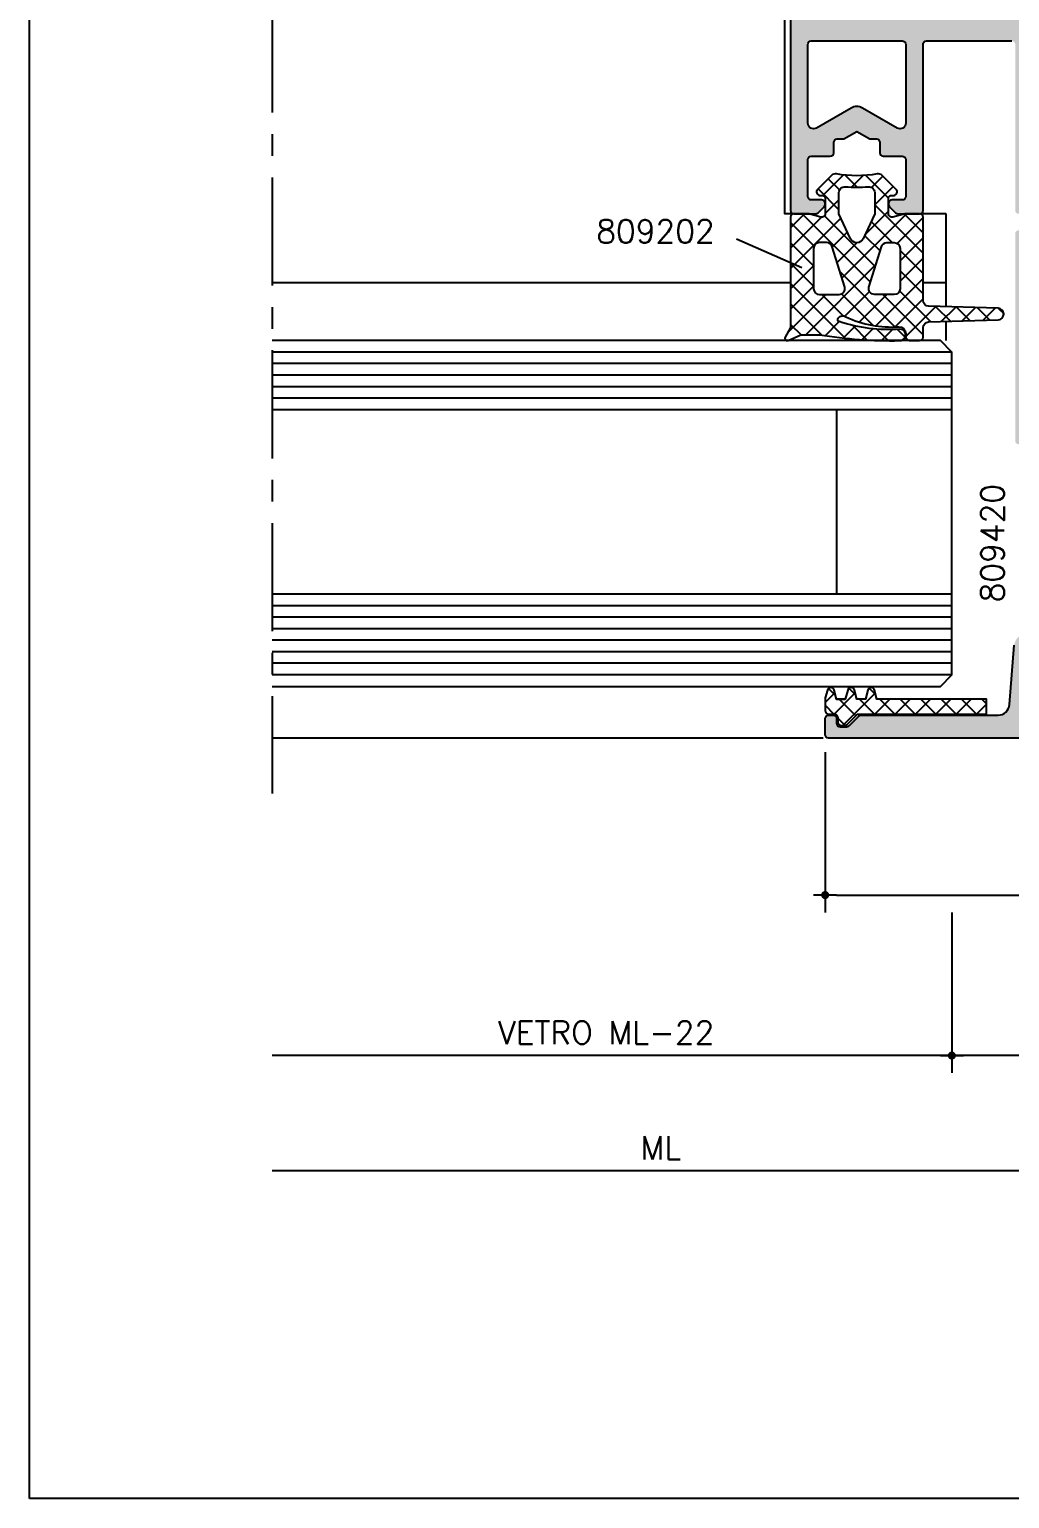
# Model space of a CAD drawing. Extents: x 0 to 4131, y -1600 to 527.
# Drawn here: x 230 to 315.1, y -960 to -832.5 of the extents above; entities that cross this region are included whole.
import ezdxf

# ---------------------------------------------------------------- set-up
doc = ezdxf.new("R2010")
doc.units = 0
doc.header["$LTSCALE"] = 7.5
doc.header["$MEASUREMENT"] = 0
doc.linetypes.add('CENTER', pattern=[2, 1.25, -0.25, 0.25, -0.25])
doc.layers.get('0').update_dxf_attribs({"linetype": 'CONTINUOUS'})
doc.layers.get('DEFPOINTS').update_dxf_attribs({"linetype": 'CONTINUOUS'})
for name, color, linetype in [('ASSI', 1, 'CENTER'), ('FILL', 8, 'CONTINUOUS'), ('FINE', 7, 'CONTINUOUS'), ('GOMMA', 3, 'CONTINUOUS'), ('GROSSA', 4, 'CONTINUOUS'), ('MARCHIO', 7, 'CONTINUOUS'), ('QUOTE', 254, 'CONTINUOUS'), ('TRATTEGGI', 140, 'CONTINUOUS'), ('VETRO', 6, 'CONTINUOUS')]:
    doc.layers.add(name, color=color, linetype=linetype)
doc.styles.get("Standard").update_dxf_attribs({"font": 'romans.shx'})
doc.dimstyles.new('FRECCIA_1-1', dxfattribs={"dimtxt": 2, "dimasz": 2.5, "dimexe": 1.5, "dimexo": 1.5, "dimgap": 1, "dimtad": 3, "dimdsep": 46, "dimtxsty": 'Standard', "dimcen": 0, "dimclrt": 2, "dimaunit": 1, "dimadec": 0, "dimazin": 0, "dimtfac": 0.7, "dimtmove": 0, "dimatfit": 3, "dimfxl": 1, "dimtolj": 2, "dimarcsym": 0})
doc.dimstyles.new('SCALA_1-1$0', dxfattribs={"dimtxt": 2, "dimasz": 1, "dimexe": 1.5, "dimexo": 1.5, "dimgap": 1, "dimtad": 3, "dimdsep": 46, "dimtxsty": 'Standard', "dimblk1": 'PUNTO', "dimblk2": 'PUNTO', "dimsah": 1, "dimcen": 0.09, "dimclrt": 2, "dimadec": 0, "dimazin": 0, "dimtfac": 0.7, "dimtmove": 0, "dimatfit": 3, "dimldrblk": 'PUNTO', "dimfxl": 1, "dimtolj": 2, "dimarcsym": 0})
pattern_1 = [(45, (229.9999994981534, -959.9999999382648), (-0.8838834764831843, 0.8838834764831844), []), (135, (229.9999994981534, -959.9999999382648), (-0.8838834764831844, -0.8838834764831843), [])]

# ---------------------------------------------------------------- blocks, each defined once
blk = doc.blocks.new('PUNTO')
blk.add_line((-1, 0), (1, 0))
at = {"const_width": 0.35}
blk.add_lwpolyline([(-0.1750000000000114, 0, 1), (0.1750000000000114, 0, 1)], format="xyb", close=True, dxfattribs=at)
blk = doc.blocks.new('*D384')
at = {"layer": 'DEFPOINTS', "color": 0, "transparency": 16777216}
for p in [(310.0636725515984, -907.6363370895755), (332.0636725515984, -907.6363370895755), (310.0636725515984, -921.5652453892598)]:
    blk.add_point(p, dxfattribs=at)
at = {"layer": 'QUOTE', "color": 0, "lineweight": -2, "transparency": 16777216}
for p, q in [((310.0636725515984, -909.1363370895755), (310.0636725515984, -923.0652453892598)), ((332.0636725515984, -909.1363370895755), (332.0636725515984, -923.0652453892598)), ((331.0636725515984, -921.5652453892598), (311.0636725515984, -921.5652453892598))]:
    blk.add_line(p, q, dxfattribs=at)
at = {"layer": 'QUOTE', "color": 0, "lineweight": -2, "transparency": 16777216, "rotation": 180}
blk.add_blockref('PUNTO', (310.0636725515984, -921.5652453892598), dxfattribs=at)
at = {"layer": 'QUOTE', "color": 0, "lineweight": -2, "transparency": 16777216}
blk.add_blockref('PUNTO', (332.0636725515984, -921.5652453892598), dxfattribs=at)
at = {"layer": 'QUOTE', "color": 2, "transparency": 16777216, "insert": (321.0636725515984, -919.5652453892598), "char_height": 2, "attachment_point": 5}
blk.add_mtext('\\A2;22', dxfattribs=at)
blk = doc.blocks.new('*D386')
at = {"layer": 'DEFPOINTS', "color": 0, "transparency": 16777216}
for p in [(251.0636725515984, -886.5633095409084), (310.0636725515984, -911.5652453892598), (251.0636725515984, -921.5652453892598)]:
    blk.add_point(p, dxfattribs=at)
at = {"layer": 'QUOTE', "color": 0, "lineweight": -2, "transparency": 16777216}
for p, q in [((310.0636725515984, -913.0652453892598), (310.0636725515984, -923.0652453892598)), ((309.0636725515984, -921.5652453892598), (251.0636725515984, -921.5652453892598))]:
    blk.add_line(p, q, dxfattribs=at)
blk.add_blockref('PUNTO', (310.0636725515984, -921.5652453892598), dxfattribs=at)
at = {"layer": 'QUOTE', "color": 2, "transparency": 16777216, "insert": (280.0636725515984, -919.5652453892598), "char_height": 2, "attachment_point": 5}
blk.add_mtext('\\A2;{\\Fromans.shx|c1;VETRO ML-22}', dxfattribs=at)
blk = doc.blocks.new('_None')
blk = doc.blocks.new('*D388')
at = {"layer": 'DEFPOINTS', "color": 0, "transparency": 16777216}
for p in [(251.0636725515983, -899.0681383928131), (321.0636725515984, -921.5652453892598), (251.0636725515983, -931.5652453892598)]:
    blk.add_point(p, dxfattribs=at)
at = {"layer": 'QUOTE', "color": 0, "lineweight": -2, "transparency": 16777216}
for p, q in [((321.0636725515984, -923.0652453892598), (321.0636725515984, -933.0652453892598)), ((318.5636725515984, -931.5652453892598), (251.0636725515983, -931.5652453892598))]:
    blk.add_line(p, q, dxfattribs=at)
at = {"layer": 'QUOTE', "color": 0, "transparency": 16777216}
blk.add_solid([(318.5636725515984, -931.1485787225931), (318.5636725515984, -931.9819120559264), (321.0636725515984, -931.5652453892598)], dxfattribs=at)
at = {"layer": 'QUOTE', "color": 2, "transparency": 16777216, "insert": (284.8136725515984, -929.5652453892598), "char_height": 2, "attachment_point": 5}
blk.add_mtext('\\A2;ML', dxfattribs=at)

msp = doc.modelspace()

# ---------------------------------------------------------------- hatches: boundary and pattern name
at = {"layer": 'FILL'}
h = msp.add_hatch(color=253, dxfattribs=at)
edge = h.paths.add_edge_path(flags=16)
edge.add_arc((298.3636725515985, -747.4325071403152), 0.2999999999999545, 89.99999999999729, 180)
edge.add_line((298.0636725515985, -747.4325071403152), (298.0636725515985, -831.2325071403152))
edge.add_arc((298.3636725515984, -831.2325071403152), 0.2999999999999545, 180, 270)
edge.add_line((298.3636725515984, -831.5325071403151), (343.7636725515984, -831.5325071403151))
edge.add_arc((343.7636725515984, -831.2325071403152), 0.2999999999999545, 270, 360)
edge.add_line((344.0636725515984, -831.2325071403152), (344.0636725515985, -747.4325071403152))
edge.add_arc((343.7636725515986, -747.4325071403152), 0.2999999999999545, 0, 90)
edge.add_line((343.7636725515986, -747.1325071403153), (298.3636725515985, -747.1325071403153))
edge = h.paths.add_edge_path()
edge.add_line((305.7636725515985, -847.3325071403153), (304.8636725515984, -847.3325071403153))
edge.add_arc((304.8636725515985, -847.6325071403153), 0.2999999999999829, 90.00000000000541, 180.0000000000054)
edge.add_line((304.5636725515985, -847.6325071403153), (304.5636725515985, -847.7082430716033))
edge.add_arc((304.8636725515984, -847.7082430716033), 0.2999999999999261, 180, 225.0000000000038)
edge.add_line((304.6515405172425, -847.9203751059592), (305.1758045859544, -848.4446391746711))
edge.add_arc((305.3879366203103, -848.2325071403152), 0.299999999999924, 224.9999999999981, 270.0000000000027)
edge.add_line((305.3879366203103, -848.5325071403151), (307.2636725515985, -848.5325071403151))
edge.add_arc((307.2636725515985, -848.2325071403152), 0.2999999999999545, 270, 360)
edge.add_line((307.5636725515985, -848.2325071403152), (307.5636725515984, -833.8325071403151))
edge.add_arc((307.8636725515983, -833.8325071403151), 0.2999999999999545, 90, 180, ccw=False)
edge.add_line((307.8636725515983, -833.5325071403151), (315.2636725515986, -833.5325071403151))
edge.add_arc((315.2636725515986, -833.8325071403151), 0.2999999999999829, -5.5138116294983774e-12, 89.9999999999946, ccw=False)
edge.add_line((315.5636725515986, -833.8325071403151), (315.5636725515985, -848.2325071403152))
edge.add_arc((315.8636725515985, -848.2325071403152), 0.2999999999999829, 180.0000000000163, 270.0000000000163)
edge.add_line((315.8636725515985, -848.5325071403151), (316.4636725515986, -848.5325071403151))
edge.add_arc((316.4636725515985, -848.8325071403152), 0.3000000000000114, -1.0913936421275139e-11, 89.99999999998909, ccw=False)
edge.add_line((316.7636725515985, -848.8325071403153), (316.7636725515985, -849.4807700130042))
edge.add_arc((316.4636725515985, -849.4807700130041), 0.2999999999999972, -74.9999999999971, 0, ccw=False)
edge.add_line((316.5413182651293, -849.7705477608908), (315.7860268380678, -849.9729274888223))
edge.add_arc((315.8636725515985, -850.2627052367088), 0.299999999999927, 104.9999999999926, 179.9999999999891)
edge.add_line((315.5636725515986, -850.2627052367088), (315.5636725515985, -868.2325071403152))
edge.add_arc((315.8636725515985, -868.2325071403152), 0.2999999999999972, 179.9999999999864, 269.9999999999919)
edge.add_line((315.8636725515984, -868.5325071403151), (317.1636725515985, -868.532507140315))
edge.add_line((317.1636725515985, -868.5325071403151), (317.8636725515984, -867.8325071403152))
edge.add_line((317.8636725515984, -867.8325071403151), (317.8636725515984, -867.3325071403151))
edge.add_line((317.8636725515984, -867.3325071403151), (316.7636725515984, -867.3325071403151))
edge.add_line((316.7636725515984, -867.3325071403151), (316.7636725515984, -865.8604127594514))
edge.add_line((316.7636725515984, -865.8604127594515), (319.0636725515985, -864.5325071403153))
edge.add_line((319.0636725515985, -864.5325071403151), (319.0636725515985, -852.5325071403151))
edge.add_arc((321.0636725515985, -852.5325071403151), 2, 0, 180, ccw=False)
edge.add_line((323.0636725515985, -852.5325071403151), (323.0636725515985, -864.5325071403151))
edge.add_line((323.0636725515985, -864.5325071403151), (325.3636725515984, -865.8604127594514))
edge.add_line((325.3636725515984, -865.8604127594515), (325.3636725515984, -867.3325071403152))
edge.add_line((325.3636725515984, -867.3325071403151), (324.2636725515984, -867.3325071403151))
edge.add_line((324.2636725515984, -867.3325071403151), (324.2636725515984, -867.8325071403151))
edge.add_line((324.2636725515984, -867.8325071403151), (324.9636725515983, -868.532507140315))
edge.add_line((324.9636725515983, -868.5325071403151), (326.2636725515985, -868.5325071403151))
edge.add_arc((326.2636725515985, -868.2325071403152), 0.2999999999999403, 269.9999999999972, 360.0000000000027)
edge.add_line((326.5636725515985, -868.2325071403152), (326.5636725515985, -850.262705236709))
edge.add_arc((326.2636725515985, -850.262705236709), 0.3000000000000398, 1.085629331272737e-11, 75.00000000001305)
edge.add_line((326.3413182651291, -849.9729274888223), (325.5860268380678, -849.770547760891))
edge.add_arc((325.6636725515986, -849.4807700130042), 0.300000000000004, 179.9999999999891, 254.9999999999945, ccw=False)
edge.add_line((325.3636725515985, -849.4807700130041), (325.3636725515984, -849.3325071403151))
edge.add_line((325.3636725515984, -849.3325071403151), (325.3636725515984, -848.8325071403152))
edge.add_arc((325.6636725515985, -848.8325071403153), 0.3000000000000682, 90, 180, ccw=False)
edge.add_line((325.6636725515985, -848.5325071403151), (326.2636725515985, -848.5325071403151))
edge.add_arc((326.2636725515985, -848.2325071403152), 0.2999999999999829, 270.0000000000054, 359.9999999999946)
edge.add_line((326.5636725515985, -848.2325071403152), (326.5636725515985, -833.8325071403151))
edge.add_arc((326.8636725515985, -833.8325071403151), 0.2999999999999829, 90.0000000000054, 180.0000000000054, ccw=False)
edge.add_line((326.8636725515984, -833.5325071403151), (334.2636725515987, -833.5325071403151))
edge.add_arc((334.2636725515987, -833.8325071403151), 0.2999999999999545, 0, 90, ccw=False)
edge.add_line((334.5636725515987, -833.8325071403151), (334.5636725515986, -848.2325071403152))
edge.add_arc((334.8636725515986, -848.2325071403152), 0.3000000000000114, 180.0000000000109, 270.0000000000109)
edge.add_line((334.8636725515987, -848.5325071403151), (336.7394084828867, -848.5325071403151))
edge.add_arc((336.7394084828867, -848.2325071403152), 0.2999999999999829, 270.0000000000135, 315.0000000000134)
edge.add_line((336.9515405172427, -848.4446391746711), (337.4758045859546, -847.9203751059594))
edge.add_arc((337.2636725515986, -847.7082430716034), 0.3000000000000245, 315.0000000000057, 360.0000000000055)
edge.add_line((337.5636725515986, -847.7082430716034), (337.5636725515986, -847.6325071403153))
edge.add_arc((337.2636725515986, -847.6325071403153), 0.3000000000000398, 5.428146656363683e-12, 90.00000000000541)
edge.add_line((337.2636725515985, -847.3325071403153), (336.3636725515987, -847.3325071403153))
edge.add_arc((336.3636725515986, -847.0325071403153), 0.3000000000000398, 180.0000000000054, 270.0000000000054, ccw=False)
edge.add_line((336.0636725515986, -847.0325071403153), (336.0636725515986, -843.8325071403153))
edge.add_arc((336.3636725515986, -843.8325071403153), 0.3000000000000398, 89.9999999999946, 179.9999999999946, ccw=False)
edge.add_line((336.3636725515987, -843.5325071403154), (338.0136725515985, -843.5325071403154))
edge.add_arc((338.0136725515986, -843.2325071403153), 0.3000000000000398, 269.9999999999946, 359.9999999999946)
edge.add_line((338.3136725515986, -843.2325071403153), (338.3136725515986, -842.3325071403153))
edge.add_arc((338.6136725515987, -842.3325071403153), 0.3000000000000682, 90, 180, ccw=False)
edge.add_line((338.6136725515987, -842.0325071403153), (339.1796979553829, -842.0325071403153))
edge.add_line((339.1796979553829, -842.0325071403153), (340.3136725515986, -841.377806601936))
edge.add_line((340.3136725515986, -841.377806601936), (341.4476471478142, -842.0325071403151))
edge.add_line((341.4476471478142, -842.0325071403151), (342.0136725515985, -842.0325071403153))
edge.add_arc((342.0136725515986, -842.3325071403153), 0.3000000000000114, 1.0913936421275139e-11, 90.00000000000807, ccw=False)
edge.add_line((342.3136725515986, -842.3325071403152), (342.3136725515986, -843.2325071403153))
edge.add_arc((342.6136725515985, -843.2325071403153), 0.2999999999999403, 179.9999999999973, 270.0000000000027)
edge.add_line((342.6136725515985, -843.5325071403153), (344.2636725515985, -843.5325071403153))
edge.add_arc((344.2636725515985, -843.8325071403153), 0.3000000000000682, 0, 90, ccw=False)
edge.add_line((344.5636725515986, -843.8325071403153), (344.5636725515986, -847.0325071403153))
edge.add_arc((344.2636725515985, -847.0325071403153), 0.300000000000054, 269.99999999999727, 359.99999999999187, ccw=False)
edge.add_line((344.2636725515985, -847.3325071403153), (343.3636725515985, -847.3325071403153))
edge.add_arc((343.3636725515986, -847.6325071403153), 0.2999999999999972, 90.00000000000813, 180.0000000000027)
edge.add_line((343.0636725515986, -847.6325071403153), (343.0636725515985, -847.7082430716033))
edge.add_arc((343.3636725515985, -847.7082430716032), 0.2999999999999829, 180.0000000000244, 225.0000000000288)
edge.add_line((343.1515405172426, -847.9203751059592), (343.6758045859546, -848.4446391746712))
edge.add_arc((343.8879366203105, -848.2325071403154), 0.2999999999998437, 224.9999999999904, 269.9999999999864)
edge.add_line((343.8879366203104, -848.5325071403153), (345.7636725515984, -848.5325071403153))
edge.add_arc((345.7636725515984, -848.2325071403152), 0.3000000000000682, 270, 360)
edge.add_line((346.0636725515985, -848.2325071403152), (346.0636725515985, -744.5325071403153))
edge.add_arc((345.0636725515985, -744.5325071403153), 0.9999999999999858, 0, 90.00000000000081)
edge.add_line((345.0636725515985, -743.5325071403153), (297.0636725515985, -743.5325071403151))
edge.add_arc((297.0636725515985, -744.5325071403151), 1, 89.99999999999919, 179.9999999999968)
edge.add_line((296.0636725515985, -744.5325071403151), (296.0636725515985, -848.2325071403152))
edge.add_arc((296.3636725515985, -848.2325071403152), 0.2999999999999829, 179.9999999999946, 269.9999999999946)
edge.add_line((296.3636725515984, -848.5325071403151), (298.2394084828865, -848.5325071403151))
edge.add_arc((298.2394084828865, -848.2325071403152), 0.2999999999999829, 270.0000000000027, 314.9999999999981)
edge.add_line((298.4515405172424, -848.4446391746712), (298.9758045859544, -847.9203751059595))
edge.add_arc((298.7636725515985, -847.7082430716034), 0.3000000000000346, 315.0000000000077, 360.0000000000163)
edge.add_line((299.0636725515985, -847.7082430716033), (299.0636725515985, -847.6325071403153))
edge.add_arc((298.7636725515985, -847.6325071403153), 0.2999999999999545, 0, 90)
edge.add_line((298.7636725515985, -847.3325071403153), (297.8636725515984, -847.3325071403153))
edge.add_arc((297.8636725515985, -847.0325071403153), 0.2999999999999829, 179.9999999999946, 269.9999999999946, ccw=False)
edge.add_line((297.5636725515985, -847.0325071403153), (297.5636725515985, -843.8325071403153))
edge.add_arc((297.8636725515985, -843.8325071403153), 0.2999999999999829, 90.0000000000054, 180.0000000000054, ccw=False)
edge.add_line((297.8636725515984, -843.5325071403154), (299.5136725515985, -843.5325071403154))
edge.add_arc((299.5136725515985, -843.2325071403154), 0.2999999999998835, 270.0000000000081, 360.0000000000136)
edge.add_line((299.8136725515984, -843.2325071403153), (299.8136725515984, -842.3325071403152))
edge.add_arc((300.1136725515984, -842.3325071403153), 0.3000000000000256, 89.99999999999193, 179.9999999999891, ccw=False)
edge.add_line((300.1136725515984, -842.0325071403153), (300.6796979553828, -842.0325071403151))
edge.add_line((300.6796979553828, -842.0325071403151), (301.8136725515984, -841.377806601936))
edge.add_line((301.8136725515984, -841.377806601936), (302.9476471478141, -842.0325071403153))
edge.add_line((302.9476471478141, -842.0325071403153), (303.5136725515983, -842.0325071403153))
edge.add_arc((303.5136725515983, -842.3325071403153), 0.3000000000000682, 0, 90, ccw=False)
edge.add_line((303.8136725515984, -842.3325071403153), (303.8136725515984, -843.2325071403153))
edge.add_arc((304.1136725515984, -843.2325071403153), 0.3000000000000398, 180.0000000000054, 270.0000000000054)
edge.add_line((304.1136725515984, -843.5325071403154), (305.7636725515985, -843.5325071403154))
edge.add_arc((305.7636725515985, -843.8325071403153), 0.3000000000000114, -1.0913936421275139e-11, 89.99999999998909, ccw=False)
edge.add_line((306.0636725515985, -843.8325071403153), (306.0636725515985, -847.0325071403153))
edge.add_arc((305.7636725515985, -847.0325071403154), 0.3000000000000114, -89.99999999998909, 1.0913936421275139e-11, ccw=False)
edge = h.paths.add_edge_path(flags=16)
edge.add_line((297.5636725515985, -840.6561187641976), (297.5636725515985, -833.8325071403151))
edge.add_arc((297.8636725515984, -833.8325071403151), 0.2999999999999545, 90, 180, ccw=False)
edge.add_line((297.8636725515984, -833.5325071403151), (305.7636725515983, -833.5325071403151))
edge.add_arc((305.7636725515983, -833.8325071403152), 0.3000000000000398, 5.4001247917767614e-12, 90.0000000000054, ccw=False)
edge.add_line((306.0636725515984, -833.8325071403151), (306.0636725515985, -840.6561187667003))
edge.add_arc((305.5636725515985, -840.6561187667003), 0.4999999999999858, -120.00000010754559, 3.183231456205249e-12, ccw=False)
edge.add_line((305.3136725507857, -841.0891314681232), (302.3136725624357, -839.3570806597722))
edge.add_arc((301.8136725624356, -840.2231060635568), 1.000000000000017, 59.99999999999776, 119.9999999999964)
edge.add_line((301.3136725624357, -839.3570806597722), (298.3136725507856, -841.089131466559))
edge.add_arc((298.0636725515984, -840.6561187641976), 0.4999999999999585, 180, 299.9999998924515, ccw=False)
edge = h.paths.add_edge_path(flags=16)
edge.add_line((325.0636725515985, -846.5325071403151), (325.0636725515985, -833.5325071403151))
edge.add_line((325.0636725515985, -833.5325071403151), (317.0636725515986, -833.5325071403151))
edge.add_line((317.0636725515986, -833.5325071403151), (317.0636725515985, -846.5325071403153))
edge.add_arc((317.5636725515985, -846.5325071403154), 0.5, 180, 270)
edge.add_line((317.5636725515985, -847.0325071403154), (324.5636725515985, -847.0325071403153))
edge.add_arc((324.5636725515985, -846.5325071403151), 0.5, 270, 360)
edge = h.paths.add_edge_path(flags=16)
edge.add_arc((340.3136725407613, -840.2231060635568), 1.000000000000012, 59.99999999999733, 119.99999999999679, ccw=False)
edge.add_line((340.8136725407614, -839.3570806597722), (343.8136725524113, -841.0891314665589))
edge.add_arc((344.0636725515986, -840.6561187641976), 0.5000000000000115, 240.0000001075445, 359.9999999999968)
edge.add_line((344.5636725515986, -840.6561187641976), (344.5636725515986, -833.8325071403151))
edge.add_arc((344.2636725515986, -833.8325071403151), 0.3000000000000398, 5.428146656363683e-12, 90.00000000000541)
edge.add_line((344.2636725515985, -833.5325071403151), (336.3636725515987, -833.5325071403154))
edge.add_arc((336.3636725515987, -833.8325071403152), 0.2999999999999545, 90, 180)
edge.add_line((336.0636725515987, -833.8325071403152), (336.0636725515985, -840.6561187667003))
edge.add_arc((336.5636725515985, -840.6561187667003), 0.5000000000000426, 180.0000000000016, 300.0000001075488)
edge.add_line((336.8136725524113, -841.0891314681232), (339.8136725407614, -839.3570806597722))
h = msp.add_hatch(dxfattribs=at)
h.set_pattern_fill('ANSI37', color=137, scale=10, style=0)
h.set_pattern_definition(pattern_1)
h.paths.add_polyline_path([(305.464315877369, -858.3325071403149, -0.4142135623731505), (306.064315877369, -858.932507140315), (306.064315877369, -859.2325071403149, 0.4142135623731228), (306.3643158773691, -859.5325071403149), (307.2643158773691, -859.5325071403148, 0.4142135623730328), (307.564315877369, -859.2325071403149), (307.564315877369, -858.4173767565726, -0.4052432957209233), (308.0489566731509, -857.9176127174044), (314.0796750815872, -857.7322711794831, 0.9697392325154671), (314.0796750815872, -856.7327431011465), (308.0489566731509, -856.5474015632253, -0.4052432957209527), (307.564315877369, -856.0476375240571), (307.5643158773692, -848.8325071403149, 0.4142135623730605), (307.2643158773691, -848.5325071403149), (306.023426868916, -848.5325071403149), (304.9419615909, -848.8222848882016, -0.4931454260313687), (304.564315877369, -848.5325071403148), (304.564315877369, -847.1549192940208, -0.3888787318529054), (304.7468847288195, -846.9556803544025), (305.0416259583614, -846.9298938381438, 0.6370702608073893), (305.2276112698929, -846.4189033943604), (304.0193191103818, -845.2106112348492, 0.245419911510869), (303.5776014423894, -845.071998941764, -0.08886043818028097), (300.0510303464251, -845.071998941764, 0.245419911510869), (299.6093126784327, -845.2106112348492), (298.4010205161802, -846.4189033971018, 0.6370702608073868), (298.5870058277118, -846.9298938408853), (298.8817470259186, -846.9556803544025, -0.3888787318529585), (299.064315877369, -847.1549192940208), (299.064315877369, -848.5325071403149, -0.4931454260312704), (298.6866701638382, -848.8222848882016), (297.6433548500763, -848.5427293924281, 0.06554346281530475), (297.5657091365455, -848.5325071403148), (296.3643158773691, -848.5325071403148, 0.4142135623730882), (296.0643158773692, -848.8325071403148), (296.064315877369, -858.3949695695267), (295.590187657632, -859.2341233861113, 0.7195149494985242), (295.8439873997972, -859.5159531773775), (296.9571362003965, -859.0325071403148), (298.5718315181351, -859.0325071403148, 0.0438089134303663), (305.53011186982, -859.5373345322945, 1.011468768470254), (305.5566337501426, -858.5377513385038, -0.0977940455191477), (300.2900150677854, -857.8893984826133, -0.5226703353464226), (300.1950238229221, -857.5750183670024, -0.3865361286483857), (300.8586577912026, -857.465674389148, 0.128677634309053)])
h.paths.add_polyline_path([(302.8681426927513, -854.8847344687356), (303.9509204705292, -851.3847344687356, -0.3288304544284904), (304.428584827096, -851.0325071403148), (305.0643158773692, -851.0325071403148, -0.4142135623730941), (305.5643158773692, -851.5325071403148), (305.5643158773692, -855.0325071403149, -0.4142135623730986), (305.064315877369, -855.5325071403149), (303.3458070493181, -855.5325071403147, -0.5050829045456721)], flags=16)
h.paths.add_polyline_path([(300.2828247054205, -855.5325071403147), (298.5643158773695, -855.5325071403149, -0.4142135623731152), (298.0643158773695, -855.0325071403149), (298.0643158773695, -851.5325071403148, -0.4142135623730941), (298.5643158773695, -851.0325071403148), (299.2000469276426, -851.0325071403148, -0.3288304544284982), (299.6777112842094, -851.3847344687356), (300.7604890619872, -854.8847344687356, -0.5050829045456721)], flags=16)
h.paths.add_polyline_path([(301.2705312238298, -850.6903428777837), (300.2643158773695, -848.5325071403147), (300.2643158773691, -846.6810815563582, -0.4410091218321674), (300.8095597500975, -846.1831327718625, 0.04533686841581842), (302.8190720046406, -846.1831327718627, -0.441009121832057), (303.364315877369, -846.6810815563582), (303.364315877369, -848.5325071403147), (302.3581005666292, -850.6903428742569, -0.6370702585280285)], flags=16)
h = msp.add_hatch(color=253, dxfattribs=at)
edge = h.paths.add_edge_path()
edge.add_line((299.3636725515985, -892.0325071403151), (299.7636725515985, -892.0325071403151))
edge.add_arc((299.7636725515985, -892.3325071403151), 0.3000000000000682, 0, 90, ccw=False)
edge.add_line((300.0636725515986, -892.3325071403151), (300.0636725515986, -892.7325071403151))
edge.add_arc((300.3636725515985, -892.7325071403152), 0.2999999999999545, 180, 270)
edge.add_line((300.3636725515985, -893.0325071403151), (300.9394084828867, -893.0325071403151))
edge.add_arc((300.9394084828867, -892.7325071403151), 0.2999999999999687, 270, 314.9999999999981)
edge.add_line((301.1515405172426, -892.944639174671), (301.9758045859544, -892.120375105959))
edge.add_arc((302.1879366203104, -892.3325071403152), 0.3000000000000949, 89.99999999998909, 134.9999999999885, ccw=False)
edge.add_line((302.1879366203105, -892.0325071403151), (314.0663968269046, -892.0325071403154))
edge.add_arc((314.0663968269047, -891.0325071403153), 1.000000000000028, 269.9999999999984, 355.3506655932497)
edge.add_line((315.0631062807519, -891.1135643091008), (315.4833067560238, -885.9466211196246))
edge.add_arc((316.480016209871, -886.0276782884101), 0.9999999999999707, 90.00000000000159, 175.3506655932494, ccw=False)
edge.add_line((316.4800162098709, -885.0276782884102), (321.0636725515985, -885.0276782884099))
edge.add_line((321.0636725515985, -885.0276782884098), (325.6473288933259, -885.0276782884101))
edge.add_arc((325.6473288933258, -886.0276782884102), 1, 4.649334406748778, 89.99999999999682, ccw=False)
edge.add_line((326.6440383471731, -885.9466211196248), (327.0642388224447, -891.1135643091006))
edge.add_arc((328.0609482762919, -891.0325071403151), 0.9999999999999757, 184.649334406744, 269.9999999999976)
edge.add_line((328.0609482762919, -892.0325071403151), (339.9394084828866, -892.0325071403151))
edge.add_arc((339.9394084828867, -892.3325071403151), 0.2999999999999403, 45.00000000002882, 90.00000000002171, ccw=False)
edge.add_line((340.1515405172425, -892.120375105959), (340.9758045859546, -892.944639174671))
edge.add_arc((341.1879366203106, -892.7325071403152), 0.2999999999999642, 224.9999999999712, 269.9999999999783)
edge.add_line((341.1879366203105, -893.0325071403151), (341.7636725515985, -893.0325071403151))
edge.add_arc((341.7636725515985, -892.7325071403152), 0.3000000000000682, 270, 360)
edge.add_line((342.0636725515986, -892.7325071403152), (342.0636725515986, -892.3325071403152))
edge.add_arc((342.3636725515985, -892.3325071403151), 0.2999999999999545, 90, 180, ccw=False)
edge.add_line((342.3636725515985, -892.0325071403151), (342.7636725515985, -892.0325071403151))
edge.add_arc((342.7636725515986, -892.3325071403152), 0.3000000000000114, 1.0913936421275139e-11, 90.00000000001091, ccw=False)
edge.add_line((343.0636725515986, -892.3325071403151), (343.0636725515986, -893.7325071403151))
edge.add_arc((342.7636725515985, -893.7325071403152), 0.3000000000000682, -90, 0, ccw=False)
edge.add_line((342.7636725515985, -894.0325071403151), (299.3636725515985, -894.032507140315))
edge.add_arc((299.3636725515985, -893.7325071403152), 0.2999999999999545, 180, 270, ccw=False)
edge.add_line((299.0636725515986, -893.7325071403152), (299.0636725515986, -892.3325071403152))
edge.add_arc((299.3636725515986, -892.3325071403151), 0.3000000000000114, 90.00000000001091, 180.0000000000109, ccw=False)
h = msp.add_hatch(dxfattribs=at)
h.set_pattern_fill('ANSI37', color=137, scale=10, style=0)
h.set_pattern_definition(pattern_1)
h.paths.add_polyline_path([(313.0622399054494, -890.6325071403152), (309.1227840760728, -890.6325071403152), (303.5598011971816, -890.6325071403152), (303.3514316562435, -889.8548614267844, 0.7673269879789753), (302.7718761604701, -889.8548614267844), (302.563506619532, -890.6325071403152), (301.8098011971816, -890.632507140315), (301.6014316562435, -889.8548614267844, 0.7673269879789753), (301.0218761604701, -889.8548614267844), (300.813506619532, -890.6325071403152), (300.0598011971816, -890.6325071403152), (299.8514316562435, -889.8548614267844, 0.7673269879789753), (299.2718761604701, -889.8548614267844), (299.0636724534673, -890.5308057897133), (299.0637047159257, -891.632507140315, 0.4142135623730951), (299.3637047159257, -891.9325071403151), (299.8637047159257, -891.9325071403151, -0.4142135623730951), (300.1637047159257, -892.2325071403151), (300.1637047159257, -892.6325071403152, 0.4142135623730951), (300.4637047159257, -892.9325071403151), (300.7594406472138, -892.9325071403151, 0.1989123673796582), (300.9715726815697, -892.8446391746711), (301.7958367502817, -892.0203751059591, -0.1989123673796573), (302.0079687846376, -891.9325071403151), (313.0622399054494, -891.9325071403151)])

# ---------------------------------------------------------------- linework, layer by layer
at = {"layer": 'ASSI'}
msp.add_line((251.0636725515983, -740.3761900033358), (251.0636725515983, -898.8115317746914), dxfattribs=at)
at = {"layer": 'FINE'}
for p, q in [((309.5636725515984, -848.532507140315), (307.5643158773692, -848.5325071403149)), ((309.5636725515984, -856.5939531929669), (309.5636725515984, -848.532507140315)), ((296.0643158773692, -854.532507140315), (251.0636725515984, -854.532507140315)), ((309.5636725515984, -854.532507140315), (307.5643158773692, -854.532507140315)), ((298.8820665494346, -894.0325071403151), (251.0636725515985, -894.0325071403151))]:
    msp.add_line(p, q, dxfattribs=at)
for points in [[(296.0649592031399, -848.5325071403148), (295.5643158773692, -848.5325071403148), (295.5636725515984, -744.5325071403151), (251.0636725515984, -744.5325071403151)], [(309.5636725515984, -859.532507140315), (309.5636725515984, -857.8710610876628)]]:
    msp.add_lwpolyline(points, dxfattribs=at)
at = {"layer": 'GOMMA'}
for points in [[(304.9419615909, -848.8222848882016, -0.4931454260313097), (304.564315877369, -848.5325071403149), (304.564315877369, -847.1549192940208, -0.3888787318529617), (304.7468847288195, -846.9556803544025), (305.0416259583614, -846.9298938381438, 0.6370702608074126), (305.2276112698929, -846.4189033943604), (304.0193191103818, -845.2106112348492, 0.245419911510869), (303.5776014423894, -845.071998941764, -0.08886043818028098), (300.0510303464251, -845.071998941764, 0.245419911510869), (299.6093126784327, -845.2106112348492), (298.4010205161802, -846.4189033971018, 0.6370702608073866), (298.5870058277118, -846.9298938408853), (298.8817470259186, -846.9556803544025, -0.3888787318529379), (299.064315877369, -847.1549192940208), (299.064315877369, -848.5325071403149, -0.4931454260312896), (298.6866701638382, -848.8222848882016), (297.6433548500763, -848.5427293924281, 0.06554346281524528), (297.5657091365456, -848.5325071403148), (296.3643158773691, -848.5325071403148, 0.4142135623730882), (296.0643158773692, -848.8325071403148), (296.064315877369, -858.3949695695266), (295.590187657632, -859.2341233861113, 0.7195149494985749), (295.8439873997972, -859.5159531773775), (296.9571362003966, -859.0325071403148), (298.5718315181351, -859.0325071403148, 0.04380891343036632), (305.53011186982, -859.5373345322945, 1.011468768470285), (305.5566337501426, -858.5377513385038, -0.09779404551914772), (300.2900150677854, -857.8893984826133, -0.5226703353464227), (300.1950238229221, -857.5750183670024, -0.3865361286483857), (300.8586577912026, -857.465674389148, 0.128677634309053), (305.464315877369, -858.3325071403149, -0.414213562373095), (306.064315877369, -858.9325071403149), (306.064315877369, -859.2325071403149, 0.414213562373095), (306.3643158773691, -859.5325071403149), (307.2643158773691, -859.5325071403148, 0.4142135623730466), (307.564315877369, -859.2325071403149), (307.564315877369, -858.4173767565726, -0.4052432957209716), (308.048956673151, -857.9176127174044), (314.0796750815872, -857.7322711794831, 0.9697392325154702), (314.0796750815872, -856.7327431011465), (308.0489566731509, -856.5474015632253, -0.4052432957209527), (307.564315877369, -856.0476375240571), (307.5643158773692, -848.8325071403149, 0.4142135623730881), (307.2643158773691, -848.5325071403149), (306.023426868916, -848.5325071403149)], [(300.8095597500975, -846.1831327718625, 0.04533686841581842), (302.8190720046406, -846.1831327718627, -0.4410091218320485), (303.364315877369, -846.6810815563582), (303.364315877369, -848.5325071403147), (302.3581005666292, -850.6903428742569, -0.6370702608074954), (301.2705312221852, -850.6903428742569), (300.2643158773695, -848.5325071403147), (300.2643158773691, -846.6810815563582, -0.4410091218321674)], [(299.2000469276426, -851.0325071403148), (298.5643158773695, -851.0325071403148, 0.4142135623730941), (298.0643158773695, -851.5325071403148), (298.0643158773695, -855.0325071403149, 0.4142135623731153), (298.5643158773695, -855.5325071403149), (300.2828247054205, -855.5325071403147, 0.5050829045456721), (300.7604890619872, -854.8847344687356), (299.6777112842094, -851.3847344687356, 0.3288304544284983)], [(304.428584827096, -851.0325071403148), (305.0643158773692, -851.0325071403148, -0.4142135623730941), (305.5643158773692, -851.5325071403148), (305.5643158773692, -855.0325071403149, -0.4142135623731153), (305.064315877369, -855.5325071403149), (303.3458070493181, -855.5325071403147, -0.5050829045456721), (302.8681426927513, -854.8847344687356), (303.9509204705292, -851.3847344687356, -0.3288304544284983)]]:
    msp.add_lwpolyline(points, format="xyb", close=True, dxfattribs=at)
msp.add_lwpolyline([(300.0598011971816, -890.6325071403152), (300.813506619532, -890.6325071403152), (300.0598011971816, -890.6325071403152), (299.8514316562435, -889.8548614267844, 0.7673269879789754), (299.2718761604701, -889.8548614267844), (299.0636724534673, -890.5308057897133), (299.0637047159257, -891.632507140315, 0.414213562373095), (299.3637047159257, -891.9325071403151), (299.8637047159257, -891.9325071403151, -0.414213562373095), (300.1637047159257, -892.2325071403151), (300.1637047159257, -892.6325071403152, 0.414213562373095), (300.4637047159257, -892.9325071403151), (300.7594406472138, -892.9325071403151, 0.1989123673796582), (300.9715726815697, -892.8446391746711), (301.7958367502817, -892.0203751059591, -0.1989123673796573), (302.0079687846376, -891.9325071403151), (313.0622399054494, -891.9325071403151), (313.0622399054494, -890.6325071403152), (309.1227840760728, -890.6325071403152), (303.5598011971816, -890.6325071403152), (303.3514316562435, -889.8548614267844, 0.7673269879789754), (302.7718761604701, -889.8548614267844), (302.563506619532, -890.6325071403152), (301.8098011971816, -890.6325071403152), (301.6014316562435, -889.8548614267844, 0.7673269879789754), (301.0218761604701, -889.8548614267844), (300.813506619532, -890.6325071403152)], format="xyb", dxfattribs=at)
at = {"layer": 'GROSSA'}
for points in [[(296.0636725515985, -744.5325071403151), (296.0636725515985, -848.2325071403152, 0.414213562373095), (296.3636725515984, -848.5325071403151), (298.2394084828865, -848.5325071403151, 0.1989123673796334), (298.4515405172424, -848.4446391746712), (298.9758045859544, -847.9203751059594, 0.1989123673796929), (299.0636725515985, -847.7082430716033), (299.0636725515985, -847.6325071403153, 0.414213562373095), (298.7636725515985, -847.3325071403153), (297.8636725515984, -847.3325071403153, -0.414213562373095), (297.5636725515985, -847.0325071403153), (297.5636725515985, -843.8325071403153, -0.414213562373095), (297.8636725515984, -843.5325071403154), (299.5136725515985, -843.5325071403153, 0.414213562373123), (299.8136725515984, -843.2325071403153), (299.8136725515984, -842.3325071403152, -0.4142135623730792), (300.1136725515984, -842.0325071403153), (300.6796979553828, -842.0325071403151), (301.8136725515984, -841.377806601936), (302.9476471478141, -842.0325071403153), (303.5136725515983, -842.0325071403153, -0.414213562373095), (303.8136725515984, -842.3325071403153), (303.8136725515984, -843.2325071403153, 0.414213562373095), (304.1136725515984, -843.5325071403154), (305.7636725515985, -843.5325071403153, -0.414213562373095), (306.0636725515985, -843.8325071403153), (306.0636725515985, -847.0325071403153, -0.414213562373095), (305.7636725515985, -847.3325071403153), (304.8636725515984, -847.3325071403153, 0.414213562373095), (304.5636725515985, -847.6325071403153), (304.5636725515985, -847.7082430716033, 0.1989123673796754), (304.6515405172425, -847.9203751059592), (305.1758045859544, -848.4446391746711, 0.1989123673796754), (305.3879366203103, -848.5325071403151), (307.2636725515985, -848.5325071403151, 0.414213562373095), (307.5636725515985, -848.2325071403152), (307.5636725515984, -833.8325071403151, -0.414213562373095), (307.8636725515983, -833.5325071403151), (315.2636725515986, -833.5325071403151, -0.414213562373095)], [(342.7636725515985, -894.0325071403151), (299.3636725515985, -894.0325071403151, -0.414213562373095), (299.0636725515986, -893.7325071403152), (299.0636725515986, -892.3325071403151, -0.4142135623730951), (299.3636725515985, -892.0325071403151), (299.7636725515985, -892.0325071403151, -0.414213562373095), (300.0636725515986, -892.3325071403151), (300.0636725515986, -892.7325071403152, 0.414213562373095), (300.3636725515985, -893.0325071403151), (300.9394084828867, -893.0325071403151, 0.1989123673796492), (301.1515405172426, -892.944639174671), (301.9758045859544, -892.120375105959, -0.198912367379655), (302.1879366203105, -892.0325071403151), (314.0663968269046, -892.0325071403153, 0.3906412362099511), (315.0631062807519, -891.1135643091008), (315.4833067560238, -885.9466211196246, -0.3906412362099312)]]:
    msp.add_lwpolyline(points, format="xyb", dxfattribs=at)
msp.add_lwpolyline([(297.5636725515985, -840.6561187641976), (297.5636725515985, -833.8325071403151, -0.4142135623730971), (297.8636725515984, -833.5325071403151), (305.7636725515983, -833.5325071403151, -0.4142135623730857), (306.0636725515984, -833.8325071403151), (306.0636725515985, -840.6561187667003, -0.577350269815316), (305.3136725507857, -841.0891314681232), (302.3136725624357, -839.3570806597722, 0.2679491924311171), (301.3136725624357, -839.3570806597722), (298.3136725507856, -841.089131466559, -0.5773502685639345)], format="xyb", close=True, dxfattribs=at)
at = {"layer": 'MARCHIO'}
msp.add_lwpolyline([(229.9999999999999, -960), (229.9999999999999, -663), (439.9999999999999, -663), (439.9999999999999, -960)], close=True, dxfattribs=at)
at = {"layer": 'QUOTE'}
for p, q in [((296.3636725515984, -848.5325071403151), (295.5643158773692, -848.5325071403148)), ((291.3619356012467, -850.7116885530337), (297.0413352666654, -853.2004338898831)), ((299.0636725515986, -895.2325071403152), (299.0636725515986, -909.1363370895755)), ((300.0636725515986, -907.6363370895755), (342.0636725515986, -907.6363370895755))]:
    msp.add_line(p, q, dxfattribs=at)
at = {"layer": 'TRATTEGGI'}
for p, q in [((310.0636725515984, -860.532507140315), (251.0636725515984, -860.532507140315)), ((310.0636725515984, -861.532507140315), (251.0636725515984, -861.532507140315)), ((310.0636725515984, -862.532507140315), (251.0636725515984, -862.532507140315)), ((310.0636725515984, -863.532507140315), (251.0636725515984, -863.532507140315)), ((310.0636725515984, -864.532507140315), (251.0636725515984, -864.532507140315)), ((310.0636725515984, -882.5325071403151), (251.0636725515984, -882.5325071403151)), ((310.0636725515984, -883.5325071403151), (251.0636725515984, -883.5325071403151)), ((310.0636725515984, -884.5325071403151), (251.0636725515984, -884.5325071403151)), ((310.0636725515984, -885.5325071403151), (251.0636725515984, -885.5325071403151)), ((310.0636725515984, -886.5325071403151), (251.0636725515984, -886.5325071403151)), ((310.0636725515984, -887.5325071403149), (251.0636725515984, -887.5325071403151)), ((310.0636725515984, -888.5325071403149), (251.0636725515984, -888.5325071403151))]:
    msp.add_line(p, q, dxfattribs=at)
at = {"layer": 'VETRO'}
for p, q in [((310.0636725515984, -865.532507140315), (251.0636725515984, -865.532507140315)), ((300.0636725515984, -865.532507140315), (300.0636725515984, -881.5325071403151)), ((310.0636725515984, -881.5325071403151), (251.0636725515984, -881.5325071403151))]:
    msp.add_line(p, q, dxfattribs=at)
msp.add_lwpolyline([(251.0636725515984, -889.5325071403151), (309.0636725515984, -889.5325071403149), (310.0636725515984, -888.5325071403149), (310.0636725515985, -860.532507140315), (309.0636725515985, -859.532507140315), (251.0636725515984, -859.532507140315)], dxfattribs=at)

# ---------------------------------------------------------------- block references
at = {"layer": 'QUOTE', "rotation": 180}
msp.add_blockref('PUNTO', (299.0636725515986, -907.6363370895755), dxfattribs=at)

# ---------------------------------------------------------------- texts
at = {"layer": 'QUOTE', "color": 2}
msp.add_text('809202', height=2, dxfattribs=at).set_placement((279.1975216511895, -851.0525639299935))
msp.add_text('809420', height=2, rotation=90, dxfattribs=at).set_placement((314.5901078163887, -882.2514119748539))

# ---------------------------------------------------------------- dimensions: what is measured, and where the dimension line sits
at = {"layer": 'QUOTE'}
for base, p1, p2, text, dimstyle, override, picture, middle in [((251.0636725515984, -921.5652453892598), (310.0636725515984, -911.5652453892598), (251.0636725515984, -886.5633095409084), '{\\Fromans.shx|c1;VETRO ML-22}', 'SCALA_1-1$0', {"dimblk2": 'None', "dimse2": 1}, '*D386', (280.0636725515984, -919.5652453892598)), ((251.0636725515983, -931.5652453892598), (321.0636725515984, -921.5652453892598), (251.0636725515983, -899.0681383928131), 'ML', 'FRECCIA_1-1', {"dimblk2": 'None', "dimsah": 1, "dimse2": 1}, '*D388', (284.8136725515984, -929.5652453892598))]:
    dim = msp.add_linear_dim(base=base, p1=p1, p2=p2, text=text, dimstyle=dimstyle, override=override, dxfattribs=at)
    dim.commit()
    dim.dimension.update_dxf_attribs({"geometry": picture, "text_midpoint": middle})
dim = msp.add_linear_dim(base=(310.0636725515984, -921.5652453892598), p1=(332.0636725515984, -907.6363370895755), p2=(310.0636725515984, -907.6363370895755), dimstyle='SCALA_1-1$0', dxfattribs=at)
dim.commit()
dim.dimension.update_dxf_attribs({"geometry": '*D384', "text_midpoint": (321.0636725515984, -919.5652453892598)})

doc.saveas('drawing.dxf')
